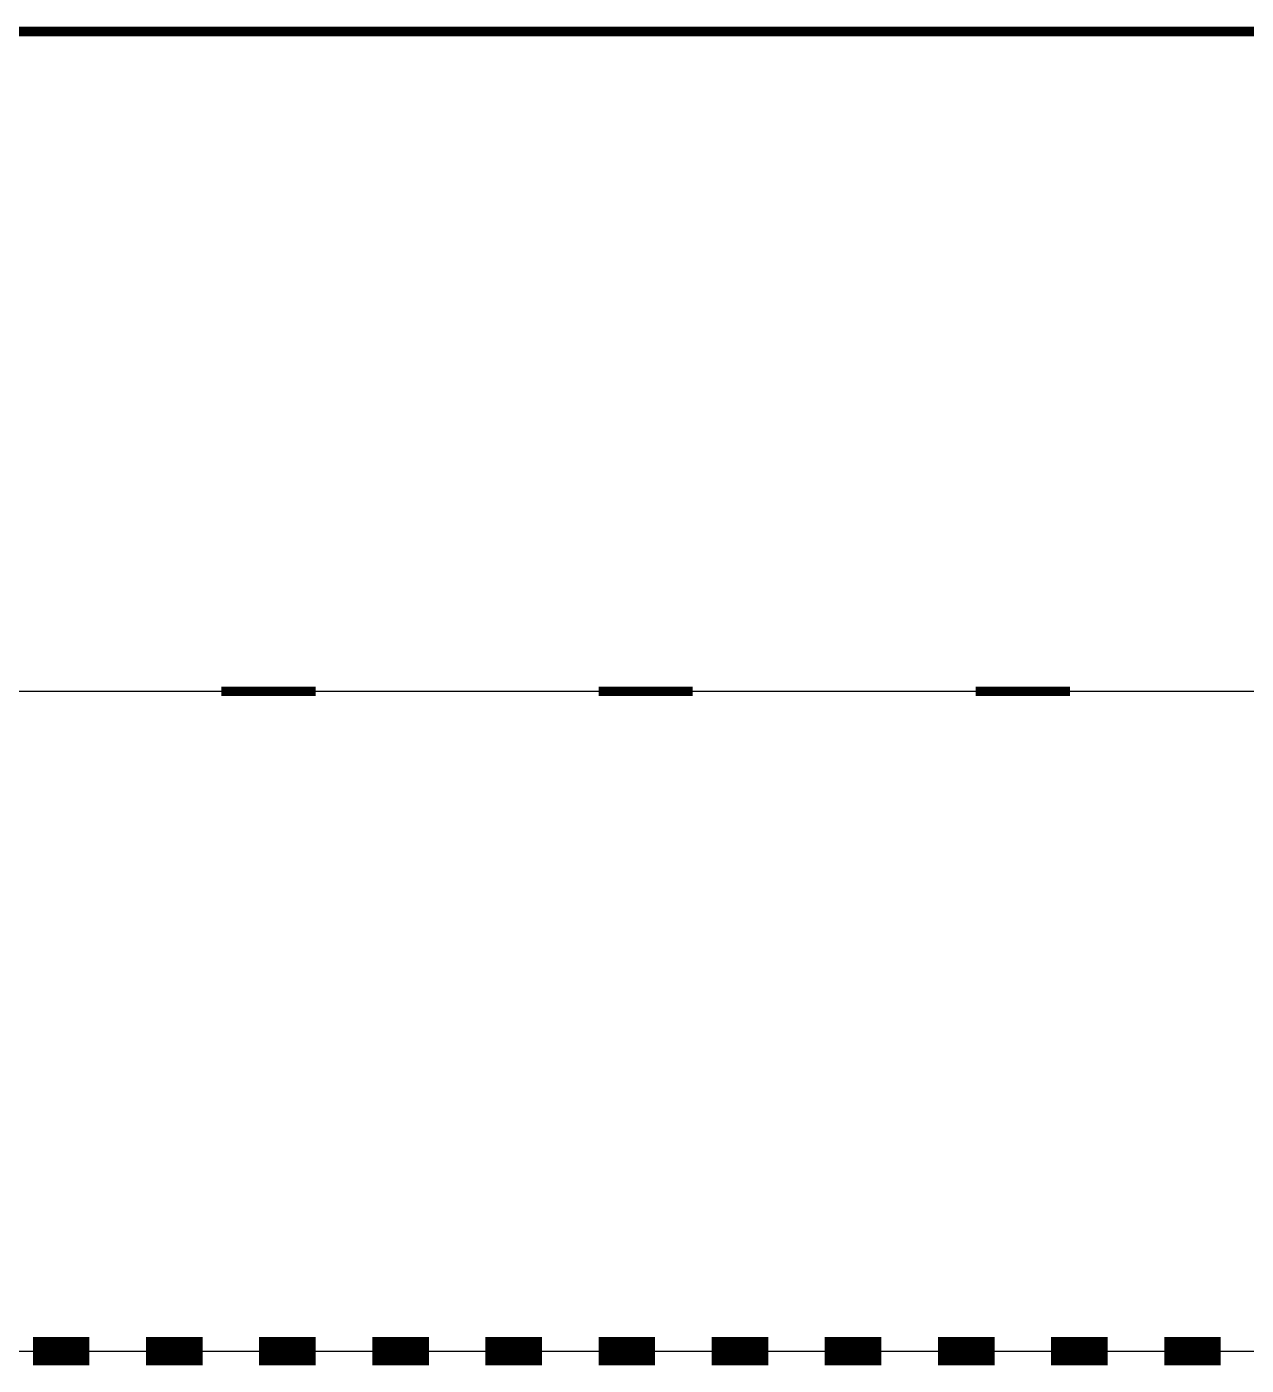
# Model space of a CAD drawing. Header units: metres. Extents: x 3 to 509016, y 4 to 6969473.
# Drawn here: x 507509.2 to 507522.13, y 6969422.44 to 6969436.64 of the extents above; entities that cross this region are included whole.
import ezdxf

# ---------------------------------------------------------------- set-up
doc = ezdxf.new("R2010")
doc.units = ezdxf.units.M
doc.layers.add('_Design Non Plottable', color=45, linetype='Continuous', plot=False)
doc.layers.add('CIV_LINEMARKING', color=252, linetype='Continuous')
doc.layers.add('XREF', color=7, linetype='Continuous')

# ---------------------------------------------------------------- blocks, each defined once
blk = doc.blocks.new('*U209')
at = {"layer": 'CIV_LINEMARKING', "const_width": 0.1}
blk.add_lwpolyline([(0, 0), (1, 0)], dxfattribs=at)
blk = doc.blocks.new('*U208')
at = {"layer": 'CIV_LINEMARKING', "color": 0, "linetype": 'ByBlock', "lineweight": -2, "transparency": 16777216}
for p in [(508571.513, 6967733.749), (508575.513, 6967733.749), (508579.513, 6967733.749)]:
    blk.add_blockref('*U209', p, dxfattribs=at)
blk = doc.blocks.new('*U211')
at = {"layer": 'CIV_LINEMARKING', "const_width": 0.3}
blk.add_lwpolyline([(0, 0), (0.6, 0)], dxfattribs=at)
blk = doc.blocks.new('*U210')
at = {"layer": 'CIV_LINEMARKING', "color": 0, "linetype": 'ByBlock', "lineweight": -2, "transparency": 16777216}
for p in [(508563.513, 6967726.749), (508564.713, 6967726.749), (508565.913, 6967726.749), (508567.113, 6967726.749), (508568.313, 6967726.749), (508569.513, 6967726.749), (508570.713, 6967726.749), (508571.913, 6967726.749), (508573.113, 6967726.749), (508574.313, 6967726.749), (508575.513, 6967726.749), (508576.713, 6967726.749), (508577.913, 6967726.749), (508579.113, 6967726.749), (508580.313, 6967726.749), (508581.513, 6967726.749), (508582.713, 6967726.749)]:
    blk.add_blockref('*U211', p, dxfattribs=at)
blk = doc.blocks.new('XD_DESIGN_3')
at = {"layer": '_Design Non Plottable'}
for points in [[(508563.513, 6967733.749), (508603.513, 6967733.749)], [(508563.513, 6967726.749), (508583.313, 6967726.749)]]:
    blk.add_lwpolyline(points, dxfattribs=at)
at = {"layer": 'CIV_LINEMARKING', "const_width": 0.1}
blk.add_lwpolyline([(508563.513, 6967740.749), (508603.513, 6967740.749)], dxfattribs=at)
at = {"layer": 'CIV_LINEMARKING'}
for name in ['*U208', '*U210']:
    blk.add_blockref(name, (0, 0), dxfattribs=at)

msp = doc.modelspace()

# ---------------------------------------------------------------- block references
at = {"layer": 'XREF'}
msp.add_blockref('XD_DESIGN_3', (-1060.249, 1695.84), dxfattribs=at)

doc.saveas('drawing.dxf')
